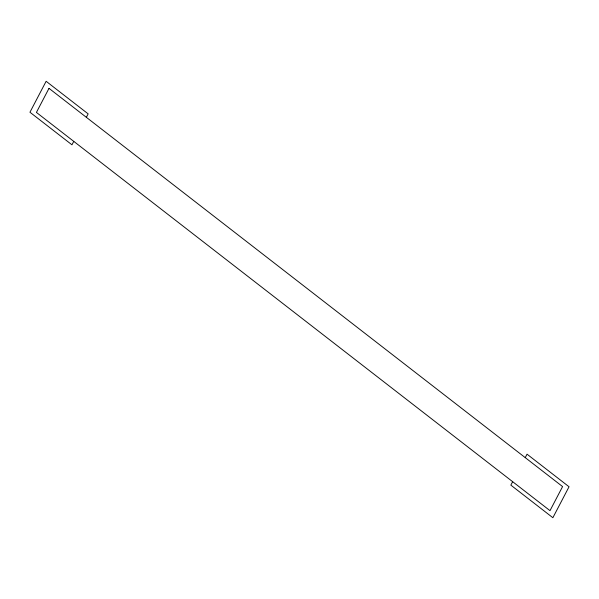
<?xml version="1.0" encoding="UTF-8"?>
<svg xmlns="http://www.w3.org/2000/svg" width="599" height="599" viewBox="0 0 599 599"><rect width="100%" height="100%" fill="white"/><g stroke="black" fill="none" stroke-linecap="round" stroke-linejoin="round"><path stroke-width="0.9" d="M73.767 141.379L71.97 144.823L29.95 112.238L46.13 81.284L88.15 113.87L86.353 117.307M512.647 481.693L510.85 485.13L552.87 517.716L569.05 486.762L527.03 454.177L525.233 457.621M48.998 88.345L36.419 112.417L550.002 510.655L562.581 486.583L48.998 88.345"/></g></svg>
